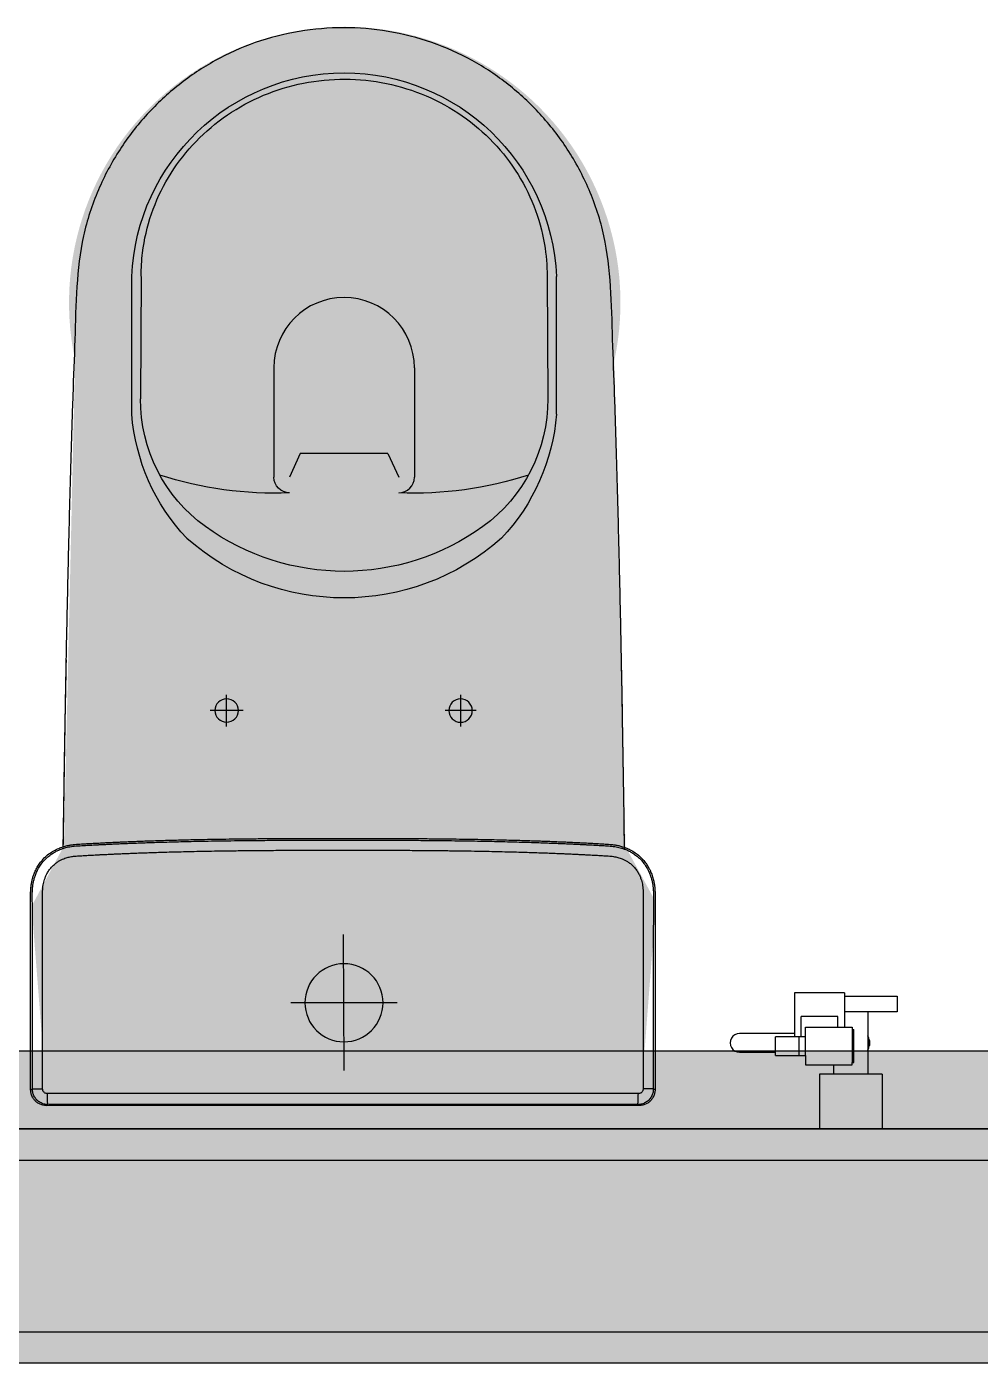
# Model space of a CAD drawing. Header units: millimetres. Extents: x 138979 to 257434, y 2210 to 57479.
# Drawn here: x 209169 to 209779, y 22842 to 23698 of the extents above; entities that cross this region are included whole.
import ezdxf

# ---------------------------------------------------------------- set-up
doc = ezdxf.new("R2010")
doc.units = ezdxf.units.MM
doc.layers.add('GAR-FFE', color=1, linetype='Continuous')
doc.layers.add('GAR-Sanitary Ware', color=8, linetype='Continuous')
doc.layers.add('WALL-RETCUT-1', color=1, linetype='Continuous', lineweight=25)

# ---------------------------------------------------------------- blocks, each defined once
blk = doc.blocks.new('Hand Spray Bidet')
at = {"layer": 'GAR-Sanitary Ware'}
for p, q in [((223940.7392471027, 21049.38556343343), (223941.9818877899, 21050.33053638593)), ((223941.9818877899, 21050.33053638593), (223943.4289735192, 21050.9245712175)), ((223943.4289735192, 21050.9245712175), (223944.9818877899, 21051.12718543609)), ((223944.9818877899, 21051.12718543609), (223946.5348020605, 21050.92457121751)), ((223946.5348020605, 21050.92457121751), (223947.9818877898, 21050.33053638593)), ((223947.9818877898, 21050.33053638593), (223949.2245284769, 21049.38556343343)), ((223938.9818877899, 21045.18091597411), (223939.1863328321, 21046.71992375818)), ((223938.9818877899, 21045.099799975), (223938.9818877899, 21045.18091597411)), ((223938.9926677886, 21044.9375350183), (223938.9818877899, 21045.099799975)), ((223938.9926677886, 21044.9375350183), (223938.9818877899, 21044.85651786783)), ((223938.9818877899, 21009.94603285677), (223938.9818877899, 21044.85651786783)), ((223939.1863328321, 21046.71992375818), (223939.7857353671, 21048.1540507051)), ((223939.7857353671, 21048.1540507051), (223940.7392471027, 21049.38556343343)), ((223949.2245284769, 21049.38556343343), (223950.1780402125, 21048.1540507051)), ((223950.1780402125, 21048.1540507051), (223950.7774427476, 21046.71992375818)), ((223950.7774427476, 21046.71992375818), (223950.9818877899, 21045.18091597411)), ((223950.971107791, 21044.9375350183), (223950.9818877899, 21045.099799975)), ((223950.971107791, 21044.9375350183), (223950.9818877899, 21044.85651786783)), ((223950.9818877899, 21045.099799975), (223950.9818877899, 21045.18091597411)), ((223950.9818877899, 21044.85651786783), (223950.9818877899, 21022.00508689412)), ((223950.9818877899, 21022.00508689412), (223940.9818877898, 21022.00508689413)), ((223940.9818877898, 21009.94603285677), (223940.9818877898, 21022.00508689413)), ((223952.9818877898, 21022.00508689412), (223950.9818877899, 21022.00508689412)), ((223952.9818877898, 21022.00508689412), (223952.9818877898, 21006.94603285676)), ((223912.9818877899, 21009.94603285677), (223938.9818877899, 21009.94603285677)), ((223912.9818877899, 20977.94603285677), (223912.9818877899, 21009.94603285677)), ((223938.9818877899, 21009.94603285677), (223940.9818877898, 21009.94603285677)), ((223940.9818877898, 21006.94603285676), (223940.9818877898, 21009.94603285677)), ((223940.9818877898, 21005.6416270476), (223927.9818877899, 21005.6416270476)), ((223927.9818877899, 20982.25043866594), (223927.9818877899, 21005.6416270476)), ((223934.9818877898, 21002.94603285676), (223934.9818877898, 20982.25043866594)), ((223940.9818877898, 21002.94603285676), (223934.9818877898, 21002.94603285676)), ((223952.9818877898, 21006.94603285676), (223940.9818877898, 21006.94603285676)), ((223940.9818877898, 21005.6416270476), (223940.9818877898, 21006.94603285676)), ((223940.9818877898, 21002.94603285676), (223940.9818877898, 21005.6416270476)), ((223952.9818877898, 21002.94603285676), (223940.9818877898, 21002.94603285676)), ((223952.9818877898, 21006.94603285676), (223952.9818877898, 21002.94603285676)), ((223952.9818877898, 21002.94603285676), (223958.9818877898, 21002.94603285676)), ((223958.9818877898, 21002.94603285676), (223958.9818877898, 20984.93952300746)), ((223964.9885878079, 20994.01718365268), (223999.9885878079, 20994.01718365268)), ((223964.9885878079, 20984.93952300746), (223964.9885878079, 20994.01718365268)), ((223999.9885878079, 20953.86186236224), (223999.9885878079, 20994.01718365268)), ((223934.9818877898, 20982.25043866594), (223927.9818877899, 20982.25043866594)), ((223934.9818877898, 20982.25043866594), (223934.9818877898, 20977.94603285677)), ((223958.9818877898, 20984.93952300746), (223964.9885878079, 20984.93952300746)), ((223958.9818877898, 20984.93952300746), (223958.9818877898, 20972.94603285676)), ((223964.9885878079, 20962.93952300746), (223964.9885878079, 20984.93952300746)), ((223912.9818877899, 20977.94603285677), (223914.9885878079, 20977.94603285677)), ((223914.9885878079, 20977.94603285677), (223924.9885878079, 20977.94603285677)), ((223914.9885878079, 20977.94603285677), (223914.9885878079, 20944.12237393678)), ((223924.9885878079, 20977.94603285677), (223934.9818877898, 20977.94603285677)), ((223924.9885878079, 20962.93952300746), (223924.9885878079, 20977.94603285677)), ((223934.9818877898, 20977.94603285677), (223934.9818877898, 20972.94603285676)), ((223934.9818877898, 20972.94603285676), (223936.3924550966, 20972.94603285676)), ((223936.3924550966, 20972.94603285676), (223936.3924550966, 20971.94603285676)), ((223936.3924550966, 20972.94603285676), (223957.571320483, 20972.94603285676)), ((223957.571320483, 20971.94603285676), (223936.3924550966, 20971.94603285676)), ((223957.571320483, 20972.94603285676), (223957.571320483, 20971.94603285676)), ((223958.9818877898, 20972.94603285676), (223957.571320483, 20972.94603285676)), ((223924.9885878079, 20962.93952300746), (223940.3886267281, 20962.93952300746)), ((223924.9885878079, 20944.12237393678), (223924.9885878079, 20962.93952300746)), ((223941.8760592486, 20962.32340828436), (223940.3886267281, 20962.93952300746)), ((223940.3886267281, 20962.93952300746), (223949.5885488876, 20962.93952300746)), ((223943.0231856192, 20962.17238623262), (223941.8760592486, 20962.32340828436)), ((223943.0231856192, 20962.17238623262), (223943.4289735192, 20962.00579141326)), ((223944.9885878079, 20961.91363612572), (223943.0231856192, 20962.17238623262)), ((223943.4289735192, 20962.00579141326), (223944.9818877898, 20961.80315631662)), ((223944.9818877898, 20961.80315631662), (223946.5348020605, 20962.00579141326)), ((223946.9342644464, 20962.16978931468), (223944.9885878079, 20961.91363612572)), ((223946.5348020605, 20962.00579141326), (223946.9342644464, 20962.16978931468)), ((223948.1011163671, 20962.32340828436), (223946.9342644464, 20962.16978931468)), ((223949.5885488876, 20962.93952300746), (223948.1011163671, 20962.32340828436)), ((223949.5885488876, 20962.93952300746), (223964.9885878079, 20962.93952300746)), ((223964.9885878079, 20953.86186236224), (223964.9885878079, 20962.93952300746)), ((223964.9885878079, 20953.86186236224), (223999.9885878079, 20953.86186236224)), ((223914.9885878079, 20944.12237393678), (223924.9885878079, 20944.12237393678))]:
    blk.add_line(p, q, dxfattribs=at)
blk = doc.blocks.new('WC 01')
at = {"true_color": 0xffffff}
h = blk.add_hatch(color=7, dxfattribs=at)
h.dxf.hatch_style = 1
edge = h.paths.add_edge_path()
edge.add_line((228626.7337499171, 23029.31034657864), (228590.825597497, 23048.89488055551))
edge.add_line((228590.825597497, 23048.89488055551), (228461.5575617611, 23038.89646584108))
edge.add_line((228461.5575617611, 23038.89646584108), (228461.5572033799, 22659.00213398399))
edge.add_line((228461.5572033799, 22659.00213398399), (228588.4779891206, 22649.00394156505))
edge.add_line((228588.4779891206, 22649.00394156505), (228627.1081774195, 22669.7048659118))
edge.add_line((228627.1081774195, 22669.7048659118), (228937.9298719896, 22676.82233025691))
edge.add_arc((228974.6701716563, 22849.53866386356), 176.5808073209646, 257.9910150007344, 462.0710156826271)
edge.add_line((228937.7429040049, 23022.21511975123), (228626.7337499171, 23029.31034657864))
at = {"layer": 'GAR-Sanitary Ware'}
for p, q in [((228470.9447687663, 23048.26669280775), (228471.4957832177, 23047.16558069345)), ((228471.495783312, 23047.16531448315), (228471.4959693716, 23040.59013825745)), ((228460.9492771162, 23038.26760577695), (228460.9495055733, 23038.26760577785)), ((228460.9497340306, 23038.26760577695), (228460.9495055733, 23038.26760577785)), ((228460.9495055733, 23038.26760577785), (228460.9495055733, 22658.37327391935)), ((228460.9495055733, 23038.26760577785), (228461.5013179418, 23037.16364539595)), ((228460.9495055733, 23038.26760577785), (228460.9495055733, 22658.37327391935)), ((228468.5003246426, 23037.56852911435), (228468.5523897182, 22848.32090224085)), ((228903.4144667636, 22985.13207152363), (228991.49715125, 22985.13207152363)), ((228991.4743379328, 22979.1469278917), (228913.1713428962, 22979.59352292043)), ((228713.6432716688, 22933.63149101617), (228713.6432716688, 22913.78656709774)), ((228703.4946171515, 22923.89849541082), (228723.7919261862, 22923.87512370319)), ((228933.0146721198, 22894.14609842185), (228863.0107661198, 22894.14609842185)), ((228526.6472033799, 22883.00421536714), (228526.6472033799, 22815.07088731794)), ((228878.2042632182, 22877.20069076086), (228863.0107661198, 22884.14609842185)), ((228878.2042632182, 22877.20069076087), (228878.2042632182, 22821.09150608284)), ((228468.5523897182, 22848.32090224085), (228468.5003246426, 22659.07327536745)), ((228483.2169656333, 22849.06076339726), (228570.2669580889, 22848.84094018399)), ((228526.5572033799, 22848.94929952212), (228526.7372033799, 22848.94929952212)), ((228526.6472033799, 22849.03929952212), (228526.6472033799, 22848.85929952212)), ((228878.2042632182, 22821.09150608284), (228863.0107661198, 22814.14609842185)), ((228933.0146721198, 22804.14609842185), (228863.0107661198, 22804.14609842185)), ((228713.6904610933, 22784.44522246491), (228713.6904610933, 22763.38000859349)), ((228703.5399826716, 22773.87892928877), (228723.746576678, 22773.89468776511)), ((228991.4743379328, 22719.145268952), (228913.1512152822, 22718.69855912699)), ((228903.3895125499, 22713.13207152363), (228991.49715125, 22713.13207152363)), ((228460.9492771162, 22658.37419870515), (228460.9495055735, 22658.37419870415)), ((228460.9495055733, 22658.37327391935), (228461.5013179418, 22659.47815910895)), ((228460.9497340306, 22658.37419870515), (228460.9495055733, 22658.37419870415)), ((228471.4957832191, 22649.47622378425), (228471.4959693716, 22656.05166622985)), ((228470.9453948344, 22648.37511167405), (228471.4957832159, 22649.47622378825))]:
    blk.add_line(p, q, dxfattribs=at)
for centre, radius in [((228713.6432716688, 22923.70902905695), 7.5), ((228526.6472033799, 22849.03929952212), 25), ((228713.7057796748, 22773.88680852694), 7.5)]:
    blk.add_circle(centre, radius, dxfattribs=at)
for centre, radius, start, end in [((228913.4906072679, 22855.13337304597), 130.3886122840023, 94.43210857340492, 133.3709367250325), ((228985.6382724115, 22849.13207152363), 136.126141726137, 272.4667764275994, 87.5332235724006), ((228912.601009967, 22879.59514933191), 99.99999999999676, 89.67322153130512, 144.2116066253109), ((229089.3945067114, 22894.17569261344), 236.5964191946359, 162.0274174665162, 182.4295619870027), ((228937.8564516935, 22849.13207152363), 152.0920375558961, 138.497704894635, 221.4613143194642), ((228954.8571487754, 22849.13207152086), 152.0920375559008, 144.2116066253109, 215.750519447751), ((229089.3945067114, 22804.11650423027), 236.596419194636, 177.5704380129973, 197.9725825334838), ((228863.0107661198, 22814.14609842185), 10, 180, 270), ((228912.580882353, 22818.69693271552), 100.0000000000004, 215.750519447751, 270.3267784686948), ((228913.4906072679, 22843.13077000129), 130.3886122840017, 226.6290632749675, 265.5678914265951)]:
    blk.add_arc(centre, radius, start, end, dxfattribs=at)
at = {"layer": 'GAR-Sanitary Ware', "extrusion": (0, 0, -1)}
for centre, radius, start, end in [((-228863.0107661198, 22884.14609842185), 10, 0, 90), ((-228933.0107661198, 22849.14609842185), 45.00000000000009, 90.00497400022546, 269.9950259997745)]:
    blk.add_arc(centre, radius, start, end, dxfattribs=at)
at = {"layer": 'GAR-Sanitary Ware'}
for points, start_tangent, end_tangent in [([(228470.9447688326, 23048.26669265585), (228468.7201818179, 23048.01568557895), (228466.6080305199, 23047.27624832155), (228464.7127940732, 23046.08496959535), (228463.1304396373, 23044.50208560095), (228461.9395566646, 23042.60619813555), (228461.2002274994, 23040.49263135565), (228460.950941081, 23038.43478012955)], (-0.9999999924687158, -0.0001227296552314418), (-0.01697926877023756, -0.9998558418252244)), ([(228471.4957832177, 23047.16558069345), (228468.9105909691, 23046.82432047675), (228466.5000606148, 23045.82509720195), (228464.4296665567, 23044.23557483285), (228462.8407985749, 23042.16389670415), (228461.8420152456, 23039.75146788165), (228461.5013179425, 23037.16364539455)], (-0.999999819257225, -0.0006012366566206123), (-0.0002670223148015565, -0.9999999643495411)), ([(228631.8686567965, 22848.32090224085), (228631.8614722445, 22862.05533101425), (228631.836867461, 22874.75128347155), (228631.7924111763, 22886.48137707655), (228631.7277799697, 22897.31611280025), (228631.6440179127, 22907.32276249535), (228631.542999373, 22916.56465618525), (228631.4270470128, 22925.10091823885), (228631.2986666042, 22932.98640275055), (228631.1603701549, 22940.27182111415), (228631.0145604899, 22947.00401938065), (228630.8634652563, 22953.22589554185), (228630.7090769614, 22958.97748571105), (228630.5531176841, 22964.29640780185), (228630.3971662906, 22969.21418568675), (228630.2426233253, 22973.75892432155), (228630.0905108695, 22977.96141257095), (228629.9414385241, 22981.85563533065), (228629.7957626879, 22985.47417682035), (228629.654275564, 22988.83224572595), (228629.517859859, 22991.93810918365), (228629.3865541616, 22994.81549302935), (228629.2603347185, 22997.48573506375), (228629.1397073815, 22999.95695864105), (228629.0248800262, 23002.24348936755), (228628.9157301121, 23004.36319383215), (228628.8119068916, 23006.33527598175), (228628.7156838542, 23008.12798927705), (228628.6274633727, 23009.74289733635), (228628.5420272555, 23011.27517032365), (228628.4534203071, 23012.82507401935), (228628.3548598078, 23014.50112459935), (228628.2446209799, 23016.40895905775), (228628.1180324217, 23018.51080071115), (228627.9422952502, 23020.56197911135), (228627.6611469105, 23022.66981620315), (228627.2068520478, 23024.97224423185), (228626.5259830263, 23027.48477132145), (228625.5352425291, 23030.21140022185), (228624.1111636485, 23033.16132786175), (228622.1903584669, 23036.18081199135), (228619.9370096471, 23038.89408568845), (228617.6130473921, 23041.08861369145), (228615.3890342241, 23042.77545109305), (228613.3244135343, 23044.06689363785), (228611.4311841996, 23045.06046833535), (228609.6890203572, 23045.83294746245), (228608.0598975538, 23046.44356912915), (228606.5297009909, 23046.92686673895), (228605.1424083778, 23047.29522085835), (228603.904994472, 23047.57143715735), (228602.7906017432, 23047.77954897525), (228601.7649989545, 23047.93747817395), (228600.792385199, 23048.05729290865), (228599.8368980935, 23048.14606812855), (228598.869310191, 23048.20848504095), (228597.8613758807, 23048.24864453335), (228596.7852560552, 23048.26944821715), (228595.6141762563, 23048.27439753105), (228594.3294150569, 23048.27063183975), (228592.9377973673, 23048.26740281505), (228591.4111228838, 23048.26604711975), (228589.7103870421, 23048.26614873395), (228587.800484928, 23048.26674294235), (228585.6738318389, 23048.26728823905), (228583.3533478882, 23048.26761750365), (228580.8480241192, 23048.26760476825), (228578.1546029359, 23048.26731022245), (228575.2524886155, 23048.26687975565), (228572.1121952444, 23048.26654766685), (228568.7291883086, 23048.26647618305), (228565.0808739999, 23048.26658125915), (228561.1407409447, 23048.26669550045), (228556.8988843157, 23048.26670475505), (228552.3282887418, 23048.26666806405), (228547.3936181495, 23048.26667247345), (228542.0636643521, 23048.26670517565), (228536.313460924, 23048.26670882965), (228530.1151308359, 23048.26668980495), (228523.4344938931, 23048.26668206255), (228516.2347639235, 23048.26668690675), (228508.4766061924, 23048.26669486945), (228500.1169136039, 23048.26669629685), (228491.1094173167, 23048.26669325165), (228481.404067045, 23048.26669177965), (228470.9447687663, 23048.26669280775)], (2.874003257602453e-10, 1), (-0.999999999999996, 9.027735359268262e-08)), ([(228630.7568023728, 22848.32090224085), (228630.7489779739, 22862.32225589535), (228630.722580213, 22875.25753633065), (228630.67533292, 22887.21146222915), (228630.6070515483, 22898.25670878805), (228630.5189192662, 22908.46043166915), (228630.412949559, 22917.88576887255), (228630.2915950718, 22926.59222114005), (228630.1574755915, 22934.63552648565), (228630.0132566084, 22942.06476574185), (228629.8611826944, 22948.93898804865), (228629.703822964, 22955.28899883595), (228629.5435049591, 22961.14713083755), (228629.3815921157, 22966.56777971315), (228629.219711052, 22971.58219698605), (228629.0593082286, 22976.21829668965), (228628.9014740683, 22980.50619879635), (228628.7470054172, 22984.47644600335), (228628.5966684225, 22988.15290029945), (228628.4513065687, 22991.55071752945), (228628.3115793295, 22994.68435464935), (228628.1779044659, 22997.57074965395), (228628.0503121538, 23000.23282515045), (228627.9287292, 23002.69429964285), (228627.8128340252, 23004.97947102295), (228627.7023694598, 23007.10759282275), (228627.5994132514, 23009.05104059125), (228627.5057141272, 23010.78228170275), (228627.4167558842, 23012.38476130715), (228627.3258629256, 23013.97518646465), (228627.2309333184, 23015.63032240535), (228627.1296912206, 23017.45521648135), (228626.9883549396, 23019.49305990695), (228626.7732789612, 23021.50987447725), (228626.4784488103, 23023.34785896565), (228626.1129189841, 23025.05493341825), (228625.654394089, 23026.76308464585), (228625.0504714283, 23028.58826494425), (228624.2219457917, 23030.61848255005), (228623.1017934438, 23032.83355312185), (228621.6231798657, 23035.18422844255), (228619.6881849281, 23037.62505912455), (228617.2042768211, 23040.06717238355), (228614.3564499911, 23042.20976264165), (228611.6098662723, 23043.80234744975), (228609.0412189882, 23044.96034578255), (228606.6793882923, 23045.78312333535), (228604.5322863756, 23046.35426695315), (228602.3480791241, 23046.77907057975), (228599.9515910831, 23047.06973352475), (228597.3458418766, 23047.19284904395), (228594.5690398233, 23047.19866228605), (228591.5490890151, 23047.18796741115), (228588.1709314373, 23047.18287000795), (228584.4204605496, 23047.17849629395), (228580.3412548222, 23047.17385870015), (228575.9123719427, 23047.16938049475), (228571.0873715176, 23047.16625015355), (228565.9651521503, 23047.16532166685), (228560.5013283291, 23047.16557967095), (228554.6062728089, 23047.16564141555), (228548.1222154105, 23047.16551330525), (228540.9399069092, 23047.16547185975), (228533.1238031219, 23047.16544265025), (228524.6829302903, 23047.16545856455), (228515.5714043134, 23047.16552758715), (228505.7586414008, 23047.16559336285), (228495.1802171734, 23047.16561168045), (228483.7807304203, 23047.16559809895), (228471.4957832177, 23047.16558069345)], (2.906745066866279e-09, 1), (-0.999999999999654, -8.318365871670572e-07)), ([(228460.9480700658, 23038.43478012955), (228460.9495055733, 23038.26760577785)], (0.01697926904670601, -0.9998558418205294), (0.0001846030381783426, -0.999999982960859)), ([(228460.950941081, 23038.43478012955), (228460.9495055733, 23038.26760577785)], (-0.01697926904670601, -0.9998558418205294), (-0.000184603039087838, -0.9999999829608588)), ([(228461.5013177776, 23037.16364463105), (228461.8736622293, 23037.28743770925), (228462.8804764964, 23037.39937812935), (228464.4253620828, 23037.48874799185), (228466.3604022868, 23037.54699048015), (228468.5003246426, 23037.56852910435)], (0.2883863801652931, 0.9575141229951436), (0.9999994926584377, 0.001007314681373876)), ([(228461.5013179418, 23037.16364539595), (228461.529596511, 23001.98407399475), (228461.5446966283, 22969.52006867145), (228461.5516140941, 22939.79060679015), (228461.5539348104, 22912.80325449065), (228461.5540969709, 22888.55976165685), (228461.5536323386, 22867.06487428615), (228461.5533806384, 22848.32090224095)], (0.001011224245302937, -0.9999994887126321), (6.217305781319737e-09, -1)), ([(228471.4959693716, 23040.59013824065), (228470.720336199, 23040.48733250375), (228469.9973522674, 23040.18560655225), (228469.3766238148, 23039.70546252815), (228468.9005746905, 23039.07952518365), (228468.6016686549, 23038.35056610995), (228468.5003246426, 23037.56852911435)], (-0.9999999328782491, -0.0003663925454016683), (0.000689659900672383, -0.9999997621845826)), ([(228624.3262234243, 22848.32090224085), (228624.3183815008, 22862.30626736915), (228624.291933226, 22875.22782268915), (228624.2446100475, 22887.16995617925), (228624.1762374413, 22898.20506754075), (228624.08800847, 22908.40007538545), (228623.9819449084, 22917.81791635745), (228623.8605057159, 22926.51791718295), (228623.7263149536, 22934.55566765455), (228623.5820405656, 22941.98012641575), (228623.4299280948, 22948.85022811295), (228623.2725467233, 22955.19669204875), (228623.112223494, 22961.05176271265), (228622.9503207052, 22966.46975196535), (228622.7884632873, 22971.48185952575), (228622.6280958543, 22976.11595424385), (228622.4703053611, 22980.40215691385), (228622.315885707, 22984.37100026395), (228622.1656026322, 22988.04627848585), (228622.0203066327, 22991.44292381305), (228621.8806565499, 22994.57536572965), (228621.7470673792, 22997.46056629135), (228621.6195507731, 23000.12179506805), (228621.4980227179, 23002.58293788705), (228621.382163525, 23004.86821088055), (228621.2717147082, 23006.99684796035), (228621.1687792643, 23008.94073757765), (228621.0752228202, 23010.67017026845), (228620.9865301349, 23012.26875947915), (228620.8959351408, 23013.85485921595), (228620.799939118, 23015.52882894355), (228620.6991424802, 23017.34780236755), (228620.5703921005, 23019.21310056525), (228620.3908780484, 23020.90671889235), (228620.1551966043, 23022.37889984465), (228619.8619163216, 23023.75094681235), (228619.4984403093, 23025.10735891125), (228619.0278204177, 23026.53179870195), (228618.3931772196, 23028.08884341165), (228617.5425790972, 23029.77217090675), (228616.4321843405, 23031.53858029845), (228614.9947989804, 23033.35151315675), (228613.1533209548, 23035.16121150145), (228611.0204554914, 23036.76300941345), (228608.9209746197, 23037.97778149155), (228606.9421908479, 23038.86745259585), (228605.104201236, 23039.50545314425), (228603.4091323572, 23039.95439813215), (228601.672678877, 23040.29043292525), (228599.7882142033, 23040.51760655505), (228597.6087937512, 23040.61824961825), (228594.9650448893, 23040.62285428715), (228591.8956863025, 23040.61212905695), (228588.4722051731, 23040.60710875765), (228584.6771355885, 23040.60283867495), (228580.5465571902, 23040.59827696235), (228576.0573266498, 23040.59386754755), (228571.1606899087, 23040.59078847005), (228565.9749414494, 23040.58987841365), (228560.4931241208, 23040.59013679615), (228554.6080281393, 23040.59019803395), (228548.1255289663, 23040.59007243255), (228540.9411959987, 23040.59002796035), (228533.1235973595, 23040.58999960645), (228524.6817270197, 23040.59001547445), (228515.5699566311, 23040.59008499945), (228505.7578706031, 23040.59015065605), (228495.18018824, 23040.59016945985), (228483.7810527548, 23040.59015575115), (228471.4959693716, 23040.59013824065)], (-2.91038304567337e-11, 1), (-0.9999999999996533, -8.327906471092161e-07)), ([(228461.5572033799, 22848.94929991324), (228461.5574551542, 22830.20202396264), (228461.5579197947, 22808.70493487594), (228461.5577573151, 22784.46034228434), (228461.5554358745, 22757.47298935904), (228461.5485175459, 22727.74462818494), (228461.5334172314, 22695.28283021724), (228461.5051406833, 22660.10655678124)], (-6.017216946929693e-09, -1), (-0.001011226668197104, -0.9999994887101821)), ([(228470.9453948344, 22648.37511167405), (228481.4691491887, 22648.37511270415), (228491.2319384085, 22648.37511118675), (228500.2900110974, 22648.37510815215), (228508.694095006, 22648.37510975645), (228516.4910911277, 22648.37511786085), (228523.7246558704, 22648.37512239725), (228530.434633029, 22648.37511385235), (228536.6582645685, 22648.37509487715), (228542.4300952703, 22648.37510109225), (228547.7779545914, 22648.37513401675), (228552.7273403135, 22648.37513401475), (228557.3107608494, 22648.37509726645), (228561.5643016442, 22648.37511574955), (228565.5128602539, 22648.37523952785), (228569.1651009661, 22648.37533164865), (228572.548987215, 22648.37522756375), (228575.6838597404, 22648.37486227315), (228578.5789706699, 22648.37443594245), (228581.2641123123, 22648.37417582505), (228583.7613037094, 22648.37421938795), (228586.0403175896, 22648.37459678315), (228588.163352458, 22648.37516985965), (228590.2715740601, 22648.37579686635), (228592.5025174517, 22648.37498746025), (228594.9660301447, 22648.36897387225), (228597.4612453876, 22648.38311077605), (228599.877526045, 22648.49893536795), (228602.2000110731, 22648.76737779315), (228604.4065058708, 22649.17652327635), (228606.5110838221, 22649.70956718115), (228608.6878380103, 22650.42141976675), (228610.9784354322, 22651.36807989165), (228613.4053105378, 22652.62121642765), (228615.9729247015, 22654.27652908465), (228618.6359996168, 22656.45692905545), (228621.2712360944, 22659.26866670415), (228623.5147832514, 22662.45103422165), (228625.1751841877, 22665.60217251815), (228626.3200717572, 22668.52154645905), (228627.0917943775, 22671.18734537845), (228627.5966815107, 22673.59089614805), (228627.9068369071, 22675.75575058535), (228628.0944505444, 22677.80096405955), (228628.2281542598, 22679.93801561415), (228628.3421108183, 22681.92489519525), (228628.4428471359, 22683.63471408295), (228628.532008444, 22685.18927650185), (228628.6175741742, 22686.71982816615), (228628.705677446, 22688.32920053285), (228628.8013600952, 22690.10844754605), (228628.9050047187, 22692.07296255385), (228629.0140554179, 22694.18584297635), (228629.1287977204, 22696.46495307095), (228629.249381238, 22698.92853357285), (228629.3756432311, 22701.59188649375), (228629.5070636442, 22704.46308690875), (228629.6436186734, 22707.56241781505), (228629.785316913, 22710.91465541455), (228629.9313192258, 22714.52911472075), (228630.0807756152, 22718.41965040705), (228630.2333255046, 22722.61872325695), (228630.3883726556, 22727.16078027405), (228630.5449099604, 22732.07726295505), (228630.7015359142, 22737.39664315995), (228630.856656748, 22743.15046664905), (228631.0085411677, 22749.37666402235), (228631.1551827585, 22756.11561754445), (228631.2943357996, 22763.41065693015), (228631.4235728522, 22771.30903304105), (228631.5403534065, 22779.86195468625), (228631.6421393527, 22789.12484220295), (228631.7265732881, 22799.15744000715), (228631.7917470585, 22810.02377222785), (228631.8365891704, 22821.79187726505), (228631.86141035, 22834.53308790925), (228631.8686567965, 22848.32090224085)], (0.999999999999996, 9.009181667352095e-08), (-1.418811734765768e-10, 1)), ([(228471.4957832159, 22649.47622378825), (228483.7784270518, 22649.47620638645), (228495.1731302456, 22649.47619280295), (228505.7455368997, 22649.47621106425), (228515.5537648769, 22649.47627674735), (228524.6595352069, 22649.47634578415), (228533.0912141729, 22649.47636190815), (228540.9035096586, 22649.47633274695), (228548.0811372309, 22649.47629170025), (228554.536912744, 22649.47616428915), (228560.4516247546, 22649.47622243235), (228566.0813561702, 22649.47648058445), (228571.5298797005, 22649.47536680285), (228576.711667187, 22649.47170030225), (228581.2610202233, 22649.46691416625), (228585.3292882913, 22649.46227580405), (228589.002135254, 22649.45788658915), (228592.2872856939, 22649.45203631035), (228595.2290253339, 22649.43974729805), (228597.9667214447, 22649.46379290965), (228600.5305848625, 22649.62526831005), (228602.8650831865, 22649.94951934395), (228605.0142443891, 22650.40208228165), (228607.1825096369, 22651.01606323905), (228609.5492470321, 22651.88755753915), (228612.0540675728, 22653.07049828105), (228614.7281688266, 22654.68009161665), (228617.5279626698, 22656.85818380695), (228619.9974092316, 22659.36944955325), (228621.8988429731, 22661.85785665605), (228623.3103818193, 22664.18639695925), (228624.3763254058, 22666.37050157855), (228625.1630934771, 22668.36678218185), (228625.7391334364, 22670.16855908515), (228626.1772100182, 22671.85909668015), (228626.5246943212, 22673.54477090625), (228626.8015807866, 22675.35058355775), (228627.001655065, 22677.30910723415), (228627.1349411136, 22679.27737763575), (228627.2339019963, 22681.06429635475), (228627.3288809216, 22682.71879811105), (228627.4200150908, 22684.31496950685), (228627.508908665, 22685.91785769735), (228627.6026075137, 22687.65046848225), (228627.7057033955, 22689.59777486475), (228627.81625354, 22691.72896233295), (228627.9321824597, 22694.01647818595), (228628.0537778779, 22696.48017797845), (228628.1813628213, 22699.14442889895), (228628.3150152398, 22702.03303802075), (228628.4547075224, 22705.16893027835), (228628.6000119461, 22708.56881499935), (228628.7502643961, 22712.24701857885), (228628.9046181166, 22716.21862971395), (228629.0623136398, 22720.50765562855), (228629.222553483, 22725.14457658675), (228629.3842459903, 22730.15939132615), (228629.5459442748, 22735.57987643795), (228629.7060287948, 22741.43736280265), (228629.8631428439, 22747.78635833045), (228630.0149442322, 22754.65826867325), (228630.1588881988, 22762.08453682135), (228630.2927320052, 22770.12384794955), (228630.4138190545, 22778.82510997145), (228630.5195401537, 22788.24390200655), (228630.607453761, 22798.43953173585), (228630.6755571491, 22809.47489446235), (228630.7226766642, 22821.41701766255), (228630.7490002934, 22834.33774489885), (228630.7568023728, 22848.32090224085)], (0.9999999999996543, -8.316010280393012e-07), (-2.768501872196794e-09, 1)), ([(228471.4959693716, 22656.05166624105), (228483.7787494049, 22656.05164873425), (228495.1731016926, 22656.05163502365), (228505.7447672162, 22656.05165377045), (228515.5523175971, 22656.05171933365), (228524.6583301674, 22656.05178887465), (228533.0910033408, 22656.05180495575), (228540.9047901208, 22656.05177663035), (228548.0844383964, 22656.05173265755), (228554.5387447102, 22656.05160748475), (228560.4435133243, 22656.05166578345), (228566.0921136934, 22656.05192298855), (228571.6099772805, 22656.05083258835), (228576.8679016095, 22656.04722219125), (228581.4782312269, 22656.04251775675), (228585.596964404, 22656.03794186215), (228589.3131725639, 22656.03370138935), (228592.6463068608, 22656.02777116065), (228595.6285010111, 22656.01577542775), (228598.1507754831, 22656.03628476695), (228600.2416565797, 22656.16544913655), (228602.0833634099, 22656.41994577225), (228603.791476401, 22656.77787829215), (228605.4978250077, 22657.25903468675), (228607.3347700778, 22657.93315869925), (228609.2621452771, 22658.84109659115), (228611.3019796936, 22660.06638379745), (228613.392544235, 22661.68996391585), (228615.2245971006, 22663.55233538655), (228616.637799167, 22665.40184432605), (228617.7005154041, 22667.15610234065), (228618.5107492518, 22668.81758089775), (228619.1149873844, 22670.35271889455), (228619.5651666576, 22671.76298237315), (228619.9133851398, 22673.10913606375), (228620.1922654196, 22674.46436203635), (228620.4136298168, 22675.91128019595), (228620.5820680445, 22677.56986395735), (228620.7041629704, 22679.38093724805), (228620.8029684938, 22681.16688753665), (228620.8989573001, 22682.83921823465), (228620.9897771291, 22684.43079072285), (228621.0784102289, 22686.02986782985), (228621.1719710866, 22687.76075288775), (228621.2750484679, 22689.70854175595), (228621.385582242, 22691.84023175185), (228621.5014746393, 22694.12783638485), (228621.6230146908, 22696.59119211225), (228621.7505234132, 22699.25458150045), (228621.8840904066, 22702.14199684905), (228622.023705874, 22705.27669568505), (228622.1689448222, 22708.67541084205), (228622.3191435924, 22712.35243707745), (228622.4734484747, 22716.32264050225), (228622.6311005001, 22720.60996281465), (228622.791305195, 22725.24487612575), (228622.9529743007, 22730.25737849095), (228623.1146627711, 22735.67520142695), (228623.274752741, 22741.52962398515), (228623.4318886249, 22747.87506994045), (228623.5837287256, 22754.74285756535), (228623.7277282054, 22762.16434349135), (228623.8616433468, 22770.19809880215), (228623.9828150914, 22778.89290948465), (228624.0886299729, 22788.30420678165), (228624.1766401436, 22798.49112481945), (228624.2448346072, 22809.51635815195), (228624.2920298479, 22821.44669782105), (228624.3184038675, 22834.35371341015), (228624.3262234243, 22848.32090224085)], (0.9999999999996536, -8.323977453980506e-07), (3.274180926382542e-11, 1)), ([(228746.268943662, 22671.00721380444), (228704.552251783, 22670.25060285824), (228653.7392280434, 22669.44220813234), (228626.3113190455, 22669.04518075894)], (-0.999813186086437, -0.01932855213635437), (-0.9999009536970203, -0.01407418899225614)), ([(228746.1547113337, 22671.03691347874), (228716.1642732225, 22670.48291770564), (228662.6158996217, 22669.60571840374), (228626.3231425157, 22669.07417464584)], (-0.9998128614343784, -0.01934533820847943), (-0.9999005884356117, -0.01410011511008122)), ([(228460.9495054155, 22658.37327414995), (228460.9480869542, 22658.20681839645)], (-0.0001378935457979262, -0.999999990492685), (-0.01689482732307705, -0.999857272219252)), ([(228460.9495057313, 22658.37327414995), (228460.9509241926, 22658.20681839645)], (0.0001378935448884315, -0.9999999904926851), (0.01689482732398629, -0.9998572722192368)), ([(228461.5013179425, 22659.47815911035), (228461.8419372992, 22656.89062708485), (228462.8406605707, 22654.47814643415), (228464.4294583052, 22652.40643712335), (228466.4998113033, 22650.81685128945), (228468.9102809459, 22649.81756721075), (228471.4957832159, 22649.47622378825)], (0.0002805859621732058, -0.9999999606357581), (0.9999998279439817, -0.000586610609390311)), ([(228461.5015636896, 22659.47815992975), (228461.8738929779, 22659.35436723595), (228462.8806684919, 22659.24242713075), (228464.4254971019, 22659.15305736275), (228466.3604701021, 22659.09481463835), (228468.5003246426, 22659.07327539595)], (0.2883705027377311, -0.9575189048529477), (0.9999994922526808, -0.001007717411086499)), ([(228468.5003246426, 22659.07327536745), (228468.6016436694, 22658.29132532575), (228468.9005286128, 22657.56234895625), (228469.3765611566, 22656.93640508265), (228469.9972798068, 22656.45624639015), (228470.7202437373, 22656.15449901425), (228471.4959693716, 22656.05166624105)], (-0.0006546507247551759, -0.9999997857161913), (0.9999999455566151, -0.0003299799491284153)), ([(228460.9509241926, 22658.20681839645), (228461.2006203562, 22656.14745220965), (228461.940303947, 22654.03405459535), (228463.1317358229, 22652.13809343105), (228464.7144221262, 22650.55553634535), (228466.6095783375, 22649.36481053785), (228468.7219024932, 22648.62572597725), (228470.9453948344, 22648.37511167405)], (0.0168948273676603, -0.9998572722184987), (0.9999999828855966, -0.0001850102880777969))]:
    blk.add_spline(points, degree=3, dxfattribs=dict(at, start_tangent=start_tangent, end_tangent=end_tangent))
for points, knots in [([(228625.0129953673, 23028.69015717836), (228633.6379932048, 23028.62588830809), (228660.623090367, 23028.23751474938), (228703.42190621, 23027.56185268667), (228751.014324572, 23026.69618252764), (228795.6397145366, 23025.75471955183), (228837.6473467336, 23024.73444643066), (228877.3229035006, 23023.61441303334), (228914.9303367861, 23022.46587708186), (228950.6297589456, 23021.01736898889), (228984.7135752095, 23020.26304729673), (229017.1818876982, 23016.7299760654), (229046.8632149141, 23006.98017638551), (229073.0849650826, 22992.96932172415), (229095.7352649236, 22975.34720225378), (229114.8780730385, 22954.73652193832), (229130.4009107633, 22931.36631574629), (229142.0345028723, 22905.38559113574), (229149.0934409127, 22877.57319122007), (229150.6426569086, 22858.37032284348), (229150.6432684012, 22848.8868196014)], [64.98998878390682, 64.98998878390682, 64.98998878390682, 64.98998878390682, 95.13419880909076, 145.9536525998784, 193.4023353323993, 237.9349199641724, 279.859336321631, 319.462391659954, 357.0077723359182, 392.7376998489812, 426.6319123225363, 459.3286121530355, 490.2754723682277, 519.714768896658, 548.1191172119297, 575.9692809502556, 603.7452909561162, 631.9150873025942, 660.9611614091881, 689.4116711945633, 689.4116711945633, 689.4116711945633, 689.4116711945633]), ([(228626.1309837376, 23028.66763315198), (228635.3864033223, 23028.60083638005), (228661.4240317783, 23028.22494585294), (228701.4185543295, 23027.59381340365), (228732.3128528491, 23027.03633447359), (228746.2693775825, 23026.76652482354)], [0, 0, 0, 0, 27.30053095326145, 78.12101912464503, 119.9984165955353, 119.9984165955353, 119.9984165955353, 119.9984165955353]), ([(228991.7652077267, 22719.14609842185), (228996.7380344483, 22719.14609842185), (229001.7108545503, 22719.45022329171), (229015.0921694972, 22721.09316801793), (229023.4361811482, 22723.01450726068), (229039.5979260759, 22728.55972113788), (229047.4153394619, 22732.18368246398), (229062.2043213095, 22741.00301753158), (229069.175432653, 22746.1984130783), (229081.9751324139, 22757.96338243933), (229087.8031710065, 22764.53281500886), (229098.0582783133, 22778.7839555984), (229102.4847994188, 22786.46530997596), (229109.7335129, 22802.62101231208), (229112.5552633144, 22811.09480563797), (229116.4614004868, 22828.47244698004), (229117.5455315631, 22837.37559815363), (229117.9244674425, 22855.22439515051), (229117.2192468235, 22864.16928718723), (229114.0529401986, 22881.71149310746), (229111.592063273, 22890.30809037572), (229105.0305517256, 22906.78354669906), (229100.9303250826, 22914.66181476578), (229091.2794347242, 22929.3703122853), (229085.729304395, 22936.20014250782), (229073.4266984146, 22948.53640294737), (229066.6747809672, 22954.04264880157), (229052.2586817369, 22963.52010894921), (229044.5949828206, 22967.491317427), (229028.6714058632, 22973.75345114407), (229020.411876858, 22976.04445859395), (229005.3241986851, 22978.58036660697), (228998.5447189227, 22979.14609842185), (228991.7652077267, 22979.14609842185)], [0, 0, 0, 0, 0.1194936640930445, 0.1194936640930445, 0.32372165830334, 0.32372165830334, 0.5279496525136355, 0.5279496525136355, 0.7321776467239309, 0.7321776467239309, 0.9364056409342264, 0.9364056409342264, 1.140633635144522, 1.140633635144522, 1.344861629354817, 1.344861629354817, 1.549089623565113, 1.549089623565113, 1.753317617775408, 1.753317617775408, 1.957545611985704, 1.957545611985704, 2.161773606195999, 2.161773606195999, 2.366001600406294, 2.366001600406294, 2.57022959461659, 2.57022959461659, 2.774457588826885, 2.774457588826885, 2.97868558303718, 2.97868558303718, 3.141592653589793, 3.141592653589793, 3.141592653589793, 3.141592653589793]), ([(229150.6432796748, 22848.88681959661), (229150.6427123212, 22839.35187684173), (229149.0808754957, 22820.09826332879), (229141.984320154, 22792.24445759962), (229130.3285448419, 22766.27622871705), (229114.7858112174, 22742.9204041571), (229095.6255367153, 22722.32600390293), (229072.9597259912, 22704.72272505849), (229046.7248082602, 22690.73520076777), (229017.0346777096, 22681.00949113732), (228984.5633450428, 22677.51151180426), (228950.4805075682, 22676.74844339553), (228914.78054799, 22675.303288294), (228877.1725886217, 22674.15456733678), (228837.4963558279, 22673.03528661343), (228795.4880058796, 22672.01545384949), (228750.8618048333, 22671.07446334599), (228703.2684723738, 22670.20917702946), (228660.7492198546, 22669.53820313713), (228634.0440000528, 22669.15359520695), (228626.3231425157, 22669.07417464584)], [0, 0, 0, 0, 28.60482831527231, 57.64679856648516, 85.81446974539351, 113.5897229064707, 141.440014064333, 169.8450305565016, 199.2852266726179, 230.2329414234603, 262.9289440608775, 296.8228664822099, 332.5533160564703, 370.0992727742259, 409.7029630435236, 451.6280905188611, 496.1614628155914, 543.6110458795371, 594.431534050919, 623.7350024204784, 623.7350024204784, 623.7350024204784, 623.7350024204784])]:
    blk.add_open_spline(points, degree=3, knots=knots, dxfattribs=at)
blk = doc.blocks.new('TYPE D3')
h = blk.add_hatch(color=9)
h.dxf.hatch_style = 1
h.paths.add_polyline_path([(216505.6999297396, 57144.54336555937), (219305.699929802, 57144.54336558637), (219305.699929802, 56994.54336558637), (216505.6999297396, 56994.54336555937)])
at = {"layer": 'WALL-RETCUT-1'}
for points in [[(219305.6999298672, 57144.5433655752), (219305.6999298672, 56994.5433655752), (216505.699929802, 56994.54336555564), (216505.699929802, 57144.5433655752)], [(219305.6999298672, 57124.5433655729), (219305.6999298672, 57014.5433655775), (216505.699929802, 57014.54336556769), (216505.699929802, 57124.54336556315)]]:
    blk.add_lwpolyline(points, close=True, dxfattribs=at)
at = {"layer": 'GAR-Sanitary Ware'}
for name, p, xscale, rotation in [('WC 01', (195182.3723956097, -171301.4061399981), -1, 270), ('Hand Spray Bidet', (239329.8939684452, 281144.5319533831), -1.000000000000001, 90)]:
    blk.add_blockref(name, p, dxfattribs=dict(at, xscale=xscale, rotation=rotation))

msp = doc.modelspace()

# ---------------------------------------------------------------- hatches: boundary and pattern name
at = {"layer": 'GAR-FFE', "true_color": 0xffffff}
h = msp.add_hatch(color=7, dxfattribs=at)
h.dxf.hatch_style = 1
h.paths.add_polyline_path([(208946.2051667704, 22992.21001013997), (208946.2192318605, 23042.22601646848), (210646.205163947, 23042.22601646531), (210646.191098857, 22992.21001013674)])

# ---------------------------------------------------------------- linework, layer by layer
at = {"layer": 'GAR-FFE'}
msp.add_lwpolyline([(210646.198131402, 22992.21801330103), (208946.2121993154, 22992.21801330423), (208946.2121993154, 23042.21801330423), (210646.198131402, 23042.21801330103)], close=True, dxfattribs=at)

# ---------------------------------------------------------------- block references
msp.add_blockref('TYPE D3', (-8659.501798400946, -34152.32535227417))

doc.saveas('drawing.dxf')
